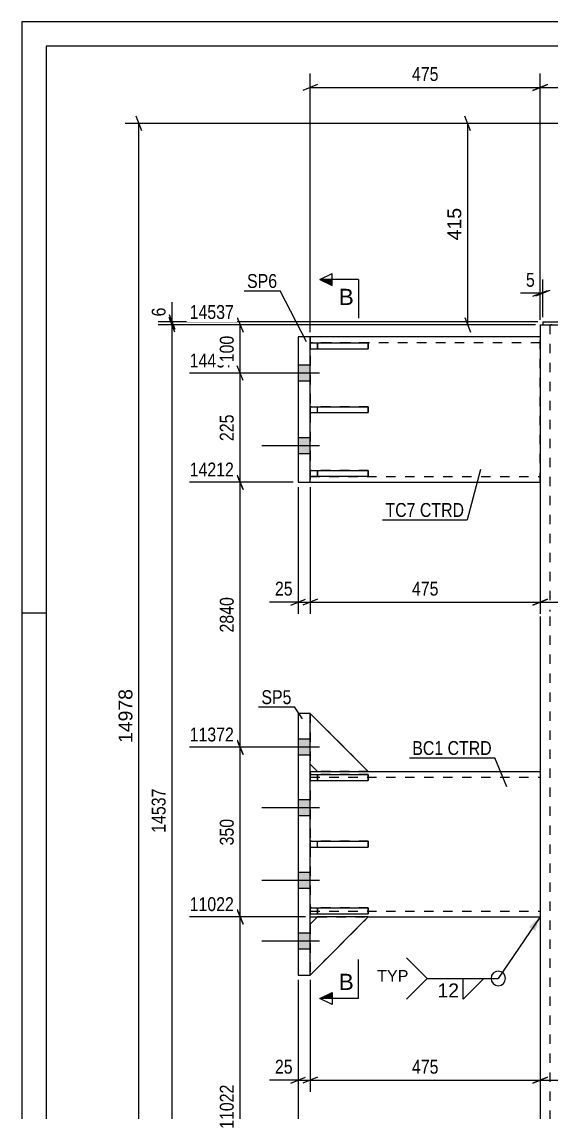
# Model space of a CAD drawing. Header units: millimetres. Extents: x -132 to 462, y -157 to 263.
# Drawn here: x -132.1 to -22.7, y 38 to 263 of the extents above; entities that cross this region are included whole.
import ezdxf

# ---------------------------------------------------------------- set-up
doc = ezdxf.new("R2010")
doc.units = ezdxf.units.MM
doc.linetypes.add('DXK_LINE_DOT2', pattern=[3.9198, 1.9599, -1.9599])
doc.linetypes.add('DXK_LINE_DOT3', pattern=[5.9187, 2.979, -0.9799, 0.9799, -0.9799])
doc.styles.add('Arial', font='ARIAL.TTF', dxfattribs={"height": 0.2})
doc.styles.add('Arial Narrow', font='ARIALN.TTF', dxfattribs={"height": 0.2})

# ---------------------------------------------------------------- blocks, each defined once
blk = doc.blocks.new('Unknown-339278202-1134')
at = {"color": 5, "linetype": 'Continuous'}
for p, q in [((461.95, 263), (-132.05, 263)), ((-132.05, 263), (-132.05, -157)), ((456.95, 258), (-127.05, 258)), ((-127.05, 258), (-127.05, -152)), ((-127.05, 141), (-132.05, 141))]:
    blk.add_line(p, q, dxfattribs=at)
blk = doc.blocks.new('Part-339278202-4215 - 4056')
at = {"color": 2, "linetype": 'Continuous'}
for p, q in [((-24.5, 201.09), (-3.8, 201.09)), ((-24.5, 201.09), (-24.5, 200.49)), ((-24.5, 200.49), (-22.82, 200.49)), ((24.5, 201.09), (3.8, 201.09)), ((24.5, 200.49), (22.82, 200.49)), ((24.5, 201.09), (24.5, 200.49))]:
    blk.add_line(p, q, dxfattribs=at)
at = {"color": 7, "linetype": 'DXK_LINE_DOT2'}
for p, q in [((24.5, 200.49), (-22.82, 200.49)), ((-22.82, 200.49), (22.82, 200.49)), ((-3.8, 201.09), (3.8, 201.09))]:
    blk.add_line(p, q, dxfattribs=at)
blk = doc.blocks.new('Part-339278202-4165 - 4056')
at = {"color": 2, "linetype": 'Continuous'}
for p, q in [((-25, 197.99), (-72.5, 197.99)), ((-72.5, 167.99), (-25, 167.99))]:
    blk.add_line(p, q, dxfattribs=at)
at = {"color": 7, "linetype": 'DXK_LINE_DOT2'}
for p, q in [((-72.5, 197.99), (-72.5, 167.99)), ((-25, 167.99), (-25, 197.99)), ((-25, 196.79), (-72.5, 196.79)), ((-72.5, 169.19), (-25, 169.19))]:
    blk.add_line(p, q, dxfattribs=at)
blk = doc.blocks.new('Part-339278202-4201 - 4056')
at = {"color": 7, "linetype": 'DXK_LINE_DOT2'}
for p, q in [((-71, 78.32), (-72.5, 76.82)), ((-72.5, 66.32), (-60.5, 78.32)), ((-72.5, 76.82), (-72.5, 66.32)), ((-60.5, 78.32), (-71, 78.32))]:
    blk.add_line(p, q, dxfattribs=at)
blk = doc.blocks.new('Part-339278202-4170 - 4056')
at = {"color": 2, "linetype": 'Continuous'}
for p, q in [((-72.5, 108.32), (-71, 108.32)), ((-60.5, 108.32), (-25, 108.32)), ((-72.5, 78.32), (-71, 78.32)), ((-60.5, 78.32), (-25, 78.32))]:
    blk.add_line(p, q, dxfattribs=at)
at = {"color": 7, "linetype": 'DXK_LINE_DOT2'}
for p, q in [((-72.5, 108.32), (-72.5, 78.32)), ((-71, 108.32), (-60.5, 108.32)), ((-25, 108.32), (-25, 78.32)), ((-72.5, 107.12), (-25, 107.12)), ((-72.5, 79.52), (-25, 79.52)), ((-71, 78.32), (-60.5, 78.32))]:
    blk.add_line(p, q, dxfattribs=at)
blk = doc.blocks.new('Part-339278202-4185 - 4056')
at = {"color": 2, "linetype": 'Continuous'}
for p, q in [((-75, 120.32), (-75, 66.32)), ((-72.5, 120.32), (-75, 120.32)), ((-72.5, 66.32), (-72.5, 120.32)), ((-75, 66.32), (-72.5, 66.32))]:
    blk.add_line(p, q, dxfattribs=at)
blk = doc.blocks.new('Part-339278202-4190 - 4056')
at = {"color": 2, "linetype": 'Continuous'}
for p, q in [((-75, 197.99), (-75, 167.99)), ((-72.5, 197.99), (-75, 197.99)), ((-72.5, 167.99), (-72.5, 197.99)), ((-75, 167.99), (-72.5, 167.99))]:
    blk.add_line(p, q, dxfattribs=at)
blk = doc.blocks.new('Part-339278202-4202 - 4056')
at = {"color": 2, "linetype": 'Continuous'}
for p, q in [((-71, 78.32), (-72.5, 76.82)), ((-72.5, 66.32), (-60.5, 78.32)), ((-60.5, 78.32), (-71, 78.32))]:
    blk.add_line(p, q, dxfattribs=at)
at = {"color": 7, "linetype": 'DXK_LINE_DOT2'}
blk.add_line((-72.5, 76.82), (-72.5, 66.32), dxfattribs=at)
blk = doc.blocks.new('Part-339278202-4203 - 4056')
at = {"color": 7, "linetype": 'DXK_LINE_DOT2'}
for p, q in [((-72.5, 109.82), (-72.5, 120.32)), ((-72.5, 120.32), (-60.5, 108.32)), ((-71, 108.32), (-72.5, 109.82)), ((-60.5, 108.32), (-71, 108.32))]:
    blk.add_line(p, q, dxfattribs=at)
blk = doc.blocks.new('Part-339278202-4204 - 4056')
at = {"color": 2, "linetype": 'Continuous'}
for p, q in [((-72.5, 120.32), (-60.5, 108.32)), ((-72.5, 109.82), (-71, 108.32)), ((-71, 108.32), (-60.5, 108.32))]:
    blk.add_line(p, q, dxfattribs=at)
at = {"color": 7, "linetype": 'DXK_LINE_DOT2'}
blk.add_line((-72.5, 120.32), (-72.5, 109.82), dxfattribs=at)
blk = doc.blocks.new('Part-339278202-4205 - 4056')
at = {"color": 2, "linetype": 'Continuous'}
for p, q in [((-72.5, 80.17), (-60.5, 80.17)), ((-72.5, 80.17), (-72.5, 78.97)), ((-72.5, 78.97), (-60.5, 78.97)), ((-60.5, 80.17), (-60.5, 78.97))]:
    blk.add_line(p, q, dxfattribs=at)
at = {"color": 7, "linetype": 'DXK_LINE_DOT2'}
blk.add_line((-71, 78.97), (-71, 80.17), dxfattribs=at)
blk = doc.blocks.new('Part-339278202-4206 - 4056')
at = {"color": 2, "linetype": 'Continuous'}
for p, q in [((-72.5, 93.92), (-60.5, 93.92)), ((-72.5, 93.92), (-72.5, 92.72)), ((-72.5, 92.72), (-60.5, 92.72)), ((-60.5, 93.92), (-60.5, 92.72))]:
    blk.add_line(p, q, dxfattribs=at)
at = {"color": 7, "linetype": 'DXK_LINE_DOT2'}
blk.add_line((-71, 92.72), (-71, 93.92), dxfattribs=at)
blk = doc.blocks.new('Part-339278202-4207 - 4056')
at = {"color": 2, "linetype": 'Continuous'}
for p, q in [((-72.5, 107.67), (-60.5, 107.67)), ((-72.5, 107.67), (-72.5, 106.47)), ((-72.5, 106.47), (-60.5, 106.47)), ((-60.5, 107.67), (-60.5, 106.47))]:
    blk.add_line(p, q, dxfattribs=at)
at = {"color": 7, "linetype": 'DXK_LINE_DOT2'}
blk.add_line((-71, 106.47), (-71, 107.67), dxfattribs=at)
blk = doc.blocks.new('Part-339278202-4208 - 4056')
at = {"color": 7, "linetype": 'DXK_LINE_DOT2'}
for p, q in [((-60.5, 80.17), (-72.5, 80.17)), ((-72.5, 80.17), (-72.5, 78.97)), ((-72.5, 78.97), (-60.5, 78.97)), ((-71, 80.17), (-71, 78.97)), ((-60.5, 78.97), (-60.5, 80.17))]:
    blk.add_line(p, q, dxfattribs=at)
blk = doc.blocks.new('Part-339278202-4209 - 4056')
at = {"color": 7, "linetype": 'DXK_LINE_DOT2'}
for p, q in [((-60.5, 93.92), (-72.5, 93.92)), ((-72.5, 93.92), (-72.5, 92.72)), ((-72.5, 92.72), (-60.5, 92.72)), ((-71, 92.72), (-71, 93.92)), ((-60.5, 92.72), (-60.5, 93.92))]:
    blk.add_line(p, q, dxfattribs=at)
blk = doc.blocks.new('Part-339278202-4210 - 4056')
at = {"color": 7, "linetype": 'DXK_LINE_DOT2'}
for p, q in [((-60.5, 107.67), (-72.5, 107.67)), ((-72.5, 107.67), (-72.5, 106.47)), ((-72.5, 106.47), (-60.5, 106.47)), ((-71, 107.67), (-71, 106.47)), ((-60.5, 106.47), (-60.5, 107.67))]:
    blk.add_line(p, q, dxfattribs=at)
blk = doc.blocks.new('Part-339278202-4226 - 4056')
at = {"color": 2, "linetype": 'Continuous'}
for p, q in [((-72.5, 170.44), (-60.5, 170.44)), ((-72.5, 170.44), (-72.5, 169.24)), ((-72.5, 169.24), (-60.5, 169.24)), ((-60.5, 170.44), (-60.5, 169.24))]:
    blk.add_line(p, q, dxfattribs=at)
at = {"color": 7, "linetype": 'DXK_LINE_DOT2'}
blk.add_line((-71, 169.24), (-71, 170.44), dxfattribs=at)
blk = doc.blocks.new('Part-339278202-4227 - 4056')
at = {"color": 2, "linetype": 'Continuous'}
for p, q in [((-72.5, 183.59), (-60.5, 183.59)), ((-72.5, 183.59), (-72.5, 182.39)), ((-72.5, 182.39), (-60.5, 182.39)), ((-60.5, 183.59), (-60.5, 182.39))]:
    blk.add_line(p, q, dxfattribs=at)
at = {"color": 7, "linetype": 'DXK_LINE_DOT2'}
blk.add_line((-71, 182.39), (-71, 183.59), dxfattribs=at)
blk = doc.blocks.new('Part-339278202-4228 - 4056')
at = {"color": 2, "linetype": 'Continuous'}
for p, q in [((-72.5, 196.74), (-60.5, 196.74)), ((-72.5, 196.74), (-72.5, 195.54)), ((-60.5, 196.74), (-60.5, 195.54)), ((-72.5, 195.54), (-60.5, 195.54))]:
    blk.add_line(p, q, dxfattribs=at)
at = {"color": 7, "linetype": 'DXK_LINE_DOT2'}
blk.add_line((-71, 195.54), (-71, 196.74), dxfattribs=at)
blk = doc.blocks.new('Part-339278202-4229 - 4056')
at = {"color": 7, "linetype": 'DXK_LINE_DOT2'}
for p, q in [((-60.5, 170.44), (-72.5, 170.44)), ((-72.5, 170.44), (-72.5, 169.24)), ((-72.5, 169.24), (-60.5, 169.24)), ((-71, 170.44), (-71, 169.24)), ((-60.5, 169.24), (-60.5, 170.44))]:
    blk.add_line(p, q, dxfattribs=at)
blk = doc.blocks.new('Part-339278202-4230 - 4056')
at = {"color": 7, "linetype": 'DXK_LINE_DOT2'}
for p, q in [((-60.5, 183.59), (-72.5, 183.59)), ((-72.5, 183.59), (-72.5, 182.39)), ((-72.5, 182.39), (-60.5, 182.39)), ((-71, 182.39), (-71, 183.59)), ((-60.5, 182.39), (-60.5, 183.59))]:
    blk.add_line(p, q, dxfattribs=at)
blk = doc.blocks.new('Part-339278202-4231 - 4056')
at = {"color": 7, "linetype": 'DXK_LINE_DOT2'}
for p, q in [((-60.5, 196.74), (-72.5, 196.74)), ((-72.5, 196.74), (-72.5, 195.54)), ((-71, 196.74), (-71, 195.54)), ((-60.5, 195.54), (-60.5, 196.74)), ((-72.5, 195.54), (-60.5, 195.54))]:
    blk.add_line(p, q, dxfattribs=at)
blk = doc.blocks.new('Part-339278202-4243 - 4056')
at = {"linetype": 'Continuous'}
blk.add_hatch(color=2, dxfattribs=at).paths.add_polyline_path([(0, 35.02), (-0.8, 36.42), (0.8, 36.42)])
at = {"color": 7, "linetype": 'DXK_LINE_DOT3'}
for p, q in [((0, 141.32), (0, 210.49)), ((0, 36), (0, 140.32)), ((0, -10), (0, 35))]:
    blk.add_line(p, q, dxfattribs=at)
at = {"color": 2, "linetype": 'Continuous'}
for p, q in [((-25, 200.49), (-25, 141.32)), ((-25, 200.49), (-24.5, 200.49)), ((-22.82, 200.49), (-21, 200.49)), ((-21, 200.49), (22.82, 200.49)), ((25, 200.49), (24.5, 200.49)), ((25, 200.49), (25, 141.32)), ((-25, 140.32), (-25, 36)), ((25, 140.32), (25, 36)), ((0, 35.02), (-0.8, 36.42)), ((-0.8, 36.42), (0.8, 36.42)), ((0.8, 36.42), (0, 35.02)), ((-25, 35), (-25, 15)), ((25, 35), (25, 15))]:
    blk.add_line(p, q, dxfattribs=at)
at = {"color": 7, "linetype": 'DXK_LINE_DOT2'}
for p, q in [((-25, 200.49), (-22.82, 200.49)), ((-24.5, 200.49), (-23.83, 200.49)), ((-23, 200.49), (-23, 141.32)), ((24.5, 200.49), (21, 200.49)), ((23, 200.49), (23, 141.32)), ((-23, 140.32), (-23, 36)), ((23, 140.32), (23, 36)), ((-23, 35), (-23, 0)), ((23, 35), (23, 0)), ((-25, 15), (-25, 0)), ((25, 15), (25, 0)), ((-25, 0), (25, 0))]:
    blk.add_line(p, q, dxfattribs=at)
at = {"color": 2, "linetype": 'Continuous'}
blk.add_circle((0, 35.92), 1, dxfattribs=at)
blk = doc.blocks.new('Bolt-339278202-4246 - 4056')
at = {"linetype": 'Continuous'}
for points in [[(-75, 114.97), (-75, 111.67), (-72.5, 111.67), (-72.5, 114.97)], [(-75, 114.97), (-75, 111.67), (-72.5, 111.67), (-72.5, 114.97)], [(-75, 114.97), (-75, 111.67), (-72.5, 111.67), (-72.5, 114.97)], [(-75, 102.47), (-75, 99.17), (-72.5, 99.17), (-72.5, 102.47)], [(-75, 102.47), (-75, 99.17), (-72.5, 99.17), (-72.5, 102.47)], [(-75, 87.47), (-75, 84.17), (-72.5, 84.17), (-72.5, 87.47)], [(-75, 87.47), (-75, 84.17), (-72.5, 84.17), (-72.5, 87.47)], [(-75, 74.97), (-75, 71.67), (-72.5, 71.67), (-72.5, 74.97)], [(-75, 74.97), (-75, 71.67), (-72.5, 71.67), (-72.5, 74.97)], [(-75, 74.97), (-75, 71.67), (-72.5, 71.67), (-72.5, 74.97)]]:
    blk.add_hatch(color=1, dxfattribs=at).paths.add_polyline_path(points)
at = {"color": 1, "linetype": 'Continuous'}
for p, q in [((-72.5, 114.97), (-75, 114.97)), ((-72.5, 114.97), (-75, 114.97)), ((-72.5, 114.97), (-75, 114.97)), ((-70.6, 113.32), (-82.5, 113.32)), ((-70.6, 113.32), (-82.5, 113.32)), ((-70.6, 113.32), (-82.5, 113.32)), ((-72.5, 111.67), (-75, 111.67)), ((-72.5, 111.67), (-75, 111.67)), ((-72.5, 111.67), (-75, 111.67)), ((-72.5, 102.47), (-75, 102.47)), ((-72.5, 102.47), (-75, 102.47)), ((-70.6, 100.82), (-82.5, 100.82)), ((-70.6, 100.82), (-82.5, 100.82)), ((-72.5, 99.17), (-75, 99.17)), ((-72.5, 99.17), (-75, 99.17)), ((-70.6, 85.82), (-82.5, 85.82)), ((-70.6, 85.82), (-82.5, 85.82)), ((-72.5, 87.47), (-75, 87.47)), ((-72.5, 87.47), (-75, 87.47)), ((-72.5, 84.17), (-75, 84.17)), ((-72.5, 84.17), (-75, 84.17)), ((-72.5, 74.97), (-75, 74.97)), ((-72.5, 74.97), (-75, 74.97)), ((-72.5, 74.97), (-75, 74.97)), ((-70.6, 73.32), (-82.5, 73.32)), ((-70.6, 73.32), (-82.5, 73.32)), ((-70.6, 73.32), (-82.5, 73.32)), ((-72.5, 71.67), (-75, 71.67)), ((-72.5, 71.67), (-75, 71.67)), ((-72.5, 71.67), (-75, 71.67))]:
    blk.add_line(p, q, dxfattribs=at)
blk = doc.blocks.new('Bolt-339278202-4247 - 4056')
at = {"linetype": 'Continuous'}
for points in [[(-75, 192.14), (-75, 188.84), (-72.5, 188.84), (-72.5, 192.14)], [(-75, 192.14), (-75, 188.84), (-72.5, 188.84), (-72.5, 192.14)], [(-75, 177.14), (-75, 173.84), (-72.5, 173.84), (-72.5, 177.14)], [(-75, 177.14), (-75, 173.84), (-72.5, 173.84), (-72.5, 177.14)]]:
    blk.add_hatch(color=1, dxfattribs=at).paths.add_polyline_path(points)
at = {"color": 1, "linetype": 'Continuous'}
for p, q in [((-72.5, 192.14), (-75, 192.14)), ((-72.5, 192.14), (-75, 192.14)), ((-70.6, 190.49), (-82.5, 190.49)), ((-70.6, 190.49), (-82.5, 190.49)), ((-72.5, 188.84), (-75, 188.84)), ((-72.5, 188.84), (-75, 188.84)), ((-70.6, 175.49), (-82.5, 175.49)), ((-70.6, 175.49), (-82.5, 175.49)), ((-72.5, 177.14), (-75, 177.14)), ((-72.5, 177.14), (-75, 177.14)), ((-72.5, 173.84), (-75, 173.84)), ((-72.5, 173.84), (-75, 173.84))]:
    blk.add_line(p, q, dxfattribs=at)
blk = doc.blocks.new('StraightDimension-339278202-13667 - 4056')
at = {"color": 7, "linetype": 'Continuous'}
for p, q in [((-25, 166.99), (-25, 140.87)), ((25, 166.99), (25, 140.87)), ((-23.5, 143.87), (-26.5, 142.67)), ((-25, 143.27), (25, 143.27)), ((23.5, 142.67), (26.5, 143.87))]:
    blk.add_line(p, q, dxfattribs=at)
at = {"color": 0}
blk.add_wipeout([(3.34, 144.02), (3.34, 148.22), (-3.34, 148.22), (-3.34, 144.02)], dxfattribs=at)
at = {"color": 3, "style": 'Arial Narrow'}
blk.add_text('500', height=2.863, dxfattribs=at).set_placement((-2.74, 144.62))
blk = doc.blocks.new('StraightDimension-339278202-13839 - 4056')
at = {"color": 7, "linetype": 'Continuous'}
for p, q in [((-86.35, 166.49), (-87.55, 169.49)), ((-76, 167.99), (-97.39, 167.99)), ((-86.95, 113.32), (-86.95, 167.99)), ((-87.55, 114.82), (-86.35, 111.82)), ((-81, 113.32), (-97.39, 113.32))]:
    blk.add_line(p, q, dxfattribs=at)
at = {"color": 0, "linetype": 'Continuous'}
blk.add_wipeout([(-87.65, 168.59), (-87.65, 172.79), (-97.99, 172.79), (-97.99, 168.59)], dxfattribs=at)
at = {"color": 0}
blk.add_wipeout([(-87.7, 144.91), (-91.9, 144.91), (-91.9, 136.4), (-87.7, 136.4)], dxfattribs=at)
at = {"color": 3, "linetype": 'Continuous', "style": 'Arial Narrow'}
blk.add_text('14212', height=2.863, dxfattribs=at).set_placement((-97.39, 169.19))
at = {"color": 3, "style": 'Arial Narrow'}
blk.add_text('2840', height=2.863, rotation=90.0002, dxfattribs=at).set_placement((-88.3, 137))
blk = doc.blocks.new('StraightDimension-339278202-13840 - 4056')
at = {"color": 7, "linetype": 'Continuous'}
for p, q in [((-86.35, 111.82), (-87.55, 114.82)), ((-81, 113.32), (-97.39, 113.32)), ((-86.95, 78.32), (-86.95, 113.32)), ((-87.55, 79.82), (-86.35, 76.82)), ((-73.5, 78.32), (-97.39, 78.32))]:
    blk.add_line(p, q, dxfattribs=at)
at = {"color": 0, "linetype": 'Continuous'}
blk.add_wipeout([(-87.65, 113.92), (-87.65, 118.12), (-97.99, 118.12), (-97.99, 113.92)], dxfattribs=at)
at = {"color": 0}
blk.add_wipeout([(-87.7, 99.16), (-91.9, 99.16), (-91.9, 92.47), (-87.7, 92.47)], dxfattribs=at)
at = {"color": 3, "linetype": 'Continuous', "style": 'Arial Narrow'}
blk.add_text('11372', height=2.863, dxfattribs=at).set_placement((-97.39, 114.52))
at = {"color": 3, "style": 'Arial Narrow'}
blk.add_text('350', height=2.863, rotation=90.0002, dxfattribs=at).set_placement((-88.3, 93.07))
blk = doc.blocks.new('StraightDimension-339278202-13838 - 4056')
at = {"color": 7, "linetype": 'Continuous'}
for p, q in [((-86.35, 188.99), (-87.55, 191.99)), ((-81, 190.49), (-97.39, 190.49)), ((-86.95, 167.99), (-86.95, 190.49)), ((-87.55, 169.49), (-86.35, 166.49)), ((-76, 167.99), (-97.39, 167.99))]:
    blk.add_line(p, q, dxfattribs=at)
at = {"color": 0, "linetype": 'Continuous'}
blk.add_wipeout([(-87.65, 191.09), (-87.65, 195.29), (-97.99, 195.29), (-97.99, 191.09)], dxfattribs=at)
at = {"color": 0}
blk.add_wipeout([(-87.7, 182.58), (-91.9, 182.58), (-91.9, 175.9), (-87.7, 175.9)], dxfattribs=at)
at = {"color": 3, "linetype": 'Continuous', "style": 'Arial Narrow'}
blk.add_text('14437', height=2.863, dxfattribs=at).set_placement((-97.39, 191.69))
at = {"color": 3, "style": 'Arial Narrow'}
blk.add_text('225', height=2.863, rotation=90.0002, dxfattribs=at).set_placement((-88.3, 176.5))
blk = doc.blocks.new('StraightDimension-339278202-4389 - 4056')
at = {"color": 7, "linetype": 'Continuous'}
for p, q in [((-25, 201.49), (-25, 209.84)), ((-24.5, 202.09), (-24.5, 209.84)), ((-26.5, 206.39), (-23.5, 207.59)), ((-23, 207.59), (-26, 206.39)), ((-25, 206.99), (-24.5, 206.99))]:
    blk.add_line(p, q, dxfattribs=at)
at = {"color": 0}
blk.add_wipeout([(-25.52, 207.74), (-25.52, 211.94), (-28.55, 211.94), (-28.55, 207.74)], dxfattribs=at)
at = {"color": 7, "linetype": 'Continuous'}
blk.add_line((-25, 206.99), (-29.08, 206.99), dxfattribs=at)
blk.add_line((-25, 206.99), (-29.08, 206.99), dxfattribs=at)
at = {"color": 3, "style": 'Arial Narrow'}
blk.add_text('5', height=2.86, dxfattribs=at).set_placement((-27.95, 208.34))
blk = doc.blocks.new('StraightDimension-339278202-4265 - 4056')
at = {"color": 7, "linetype": 'Continuous'}
for p, q in [((-75, 65.32), (-75, -27.13)), ((75, 65.32), (75, -27.13)), ((-73.5, -24.13), (-76.5, -25.33)), ((-75, -24.73), (75, -24.73)), ((73.5, -25.33), (76.5, -24.13))]:
    blk.add_line(p, q, dxfattribs=at)
at = {"color": 0}
blk.add_wipeout([(4.26, -23.98), (4.26, -19.78), (-4.26, -19.78), (-4.26, -23.98)], dxfattribs=at)
at = {"color": 3, "style": 'Arial Narrow'}
blk.add_text('1500', height=2.863, dxfattribs=at).set_placement((-3.66, -23.38))
blk = doc.blocks.new('StraightDimension-339278202-4314 - 4056')
at = {"color": 7, "linetype": 'Continuous'}
for p, q in [((-75, 65.32), (-75, 42.23)), ((-72.5, 65.32), (-72.5, 42.23)), ((-76.5, 44.03), (-73.5, 45.23)), ((-71, 45.23), (-74, 44.03)), ((-75, 44.63), (-72.5, 44.63))]:
    blk.add_line(p, q, dxfattribs=at)
at = {"color": 0}
blk.add_wipeout([(-75.52, 45.38), (-75.52, 49.58), (-80.38, 49.58), (-80.38, 45.38)], dxfattribs=at)
at = {"color": 7, "linetype": 'Continuous'}
blk.add_line((-75, 44.63), (-80.91, 44.63), dxfattribs=at)
blk.add_line((-75, 44.63), (-80.91, 44.63), dxfattribs=at)
at = {"color": 3, "style": 'Arial Narrow'}
blk.add_text('25', height=2.863, dxfattribs=at).set_placement((-79.78, 45.98))
blk = doc.blocks.new('StraightDimension-339278202-4346 - 4056')
at = {"color": 7, "linetype": 'Continuous'}
for p, q in [((-25, 77.32), (-25, 42.23)), ((-72.5, 65.32), (-72.5, 42.23)), ((-71, 45.23), (-74, 44.03)), ((-26.5, 44.03), (-23.5, 45.23)), ((-72.5, 44.63), (-25, 44.63))]:
    blk.add_line(p, q, dxfattribs=at)
at = {"color": 0}
blk.add_wipeout([(-45.41, 45.38), (-45.41, 49.58), (-52.09, 49.58), (-52.09, 45.38)], dxfattribs=at)
at = {"color": 3, "style": 'Arial Narrow'}
blk.add_text('475', height=2.863, dxfattribs=at).set_placement((-51.49, 45.98))
blk = doc.blocks.new('StraightDimension-339278202-4378 - 4056')
at = {"color": 7, "linetype": 'Continuous'}
for p, q in [((-25, 77.32), (-25, 42.23)), ((25, 77.32), (25, 42.23)), ((-23.5, 45.23), (-26.5, 44.03)), ((23.5, 44.03), (26.5, 45.23)), ((-25, 44.63), (25, 44.63))]:
    blk.add_line(p, q, dxfattribs=at)
at = {"color": 0}
blk.add_wipeout([(3.34, 45.38), (3.34, 49.58), (-3.34, 49.58), (-3.34, 45.38)], dxfattribs=at)
at = {"color": 3, "style": 'Arial Narrow'}
blk.add_text('500', height=2.863, dxfattribs=at).set_placement((-2.74, 45.98))
blk = doc.blocks.new('StraightDimension-339278202-5734 - 4056')
at = {"color": 7, "linetype": 'Continuous'}
for p, q in [((-25, 201.49), (-25, 252.3)), ((0, 202.09), (0, 252.3)), ((-23.5, 250.05), (-26.5, 248.85)), ((-1.5, 248.85), (1.5, 250.05)), ((-25, 249.45), (0, 249.45))]:
    blk.add_line(p, q, dxfattribs=at)
at = {"color": 0}
blk.add_wipeout([(-9.16, 250.2), (-9.16, 254.4), (-15.84, 254.4), (-15.84, 250.2)], dxfattribs=at)
at = {"color": 3, "style": 'Arial Narrow'}
blk.add_text('250', height=2.863, dxfattribs=at).set_placement((-15.24, 250.8))
blk = doc.blocks.new('StraightDimension-339278202-5735 - 4056')
at = {"color": 7, "linetype": 'Continuous'}
for p, q in [((-72.5, 198.99), (-72.5, 252.3)), ((-25, 201.49), (-25, 252.3)), ((-71, 250.05), (-74, 248.85)), ((-26.5, 248.85), (-23.5, 250.05)), ((-72.5, 249.45), (-25, 249.45))]:
    blk.add_line(p, q, dxfattribs=at)
at = {"color": 0}
blk.add_wipeout([(-45.41, 250.2), (-45.41, 254.4), (-52.09, 254.4), (-52.09, 250.2)], dxfattribs=at)
at = {"color": 3, "style": 'Arial Narrow'}
blk.add_text('475', height=2.863, dxfattribs=at).set_placement((-51.49, 250.8))
blk = doc.blocks.new('StraightDimension-339278202-8610 - 4056')
at = {"color": 7, "linetype": 'Continuous'}
for p, q in [((-107.26, 240.52), (-108.46, 243.52)), ((-6, 242.02), (-110.71, 242.02)), ((-107.86, -2.5), (-107.86, 242.02))]:
    blk.add_line(p, q, dxfattribs=at)
at = {"color": 0}
blk.add_wipeout([(-108.61, 125.92), (-112.81, 125.92), (-112.81, 113.6), (-108.61, 113.6)], dxfattribs=at)
at = {"color": 3, "style": 'Arial'}
blk.add_text('14978', height=2.865, rotation=90.0002, dxfattribs=at).set_placement((-109.21, 114.2))
blk = doc.blocks.new('StraightDimension-339278202-10032 - 4056')
at = {"color": 7, "linetype": 'Continuous'}
for p, q in [((-39.37, 240.52), (-40.57, 243.52)), ((-4.8, 242.02), (-42.82, 242.02)), ((-39.97, 200.49), (-39.97, 242.02)), ((-26, 200.49), (-42.82, 200.49)), ((-40.57, 201.99), (-39.37, 198.99))]:
    blk.add_line(p, q, dxfattribs=at)
at = {"color": 0}
blk.add_wipeout([(-40.72, 225.19), (-44.92, 225.19), (-44.92, 217.32), (-40.72, 217.32)], dxfattribs=at)
at = {"color": 3, "style": 'Arial'}
blk.add_text('415', height=2.865, rotation=90.0002, dxfattribs=at).set_placement((-41.32, 217.92))
blk = doc.blocks.new('StraightDimension-339278202-13668 - 4056')
at = {"color": 7, "linetype": 'Continuous'}
for p, q in [((-72.5, 166.99), (-72.5, 140.87)), ((-25, 166.99), (-25, 140.87)), ((-71, 143.87), (-74, 142.67)), ((-72.5, 143.27), (-25, 143.27)), ((-26.5, 142.67), (-23.5, 143.87))]:
    blk.add_line(p, q, dxfattribs=at)
at = {"color": 0}
blk.add_wipeout([(-45.41, 144.02), (-45.41, 148.22), (-52.09, 148.22), (-52.09, 144.02)], dxfattribs=at)
at = {"color": 3, "style": 'Arial Narrow'}
blk.add_text('475', height=2.863, dxfattribs=at).set_placement((-51.49, 144.62))
blk = doc.blocks.new('StraightDimension-339278202-13669 - 4056')
at = {"color": 7, "linetype": 'Continuous'}
for p, q in [((-75, 166.99), (-75, 140.87)), ((-72.5, 166.99), (-72.5, 140.87)), ((-76.5, 142.67), (-73.5, 143.87)), ((-75, 143.27), (-72.5, 143.27)), ((-71, 143.87), (-74, 142.67))]:
    blk.add_line(p, q, dxfattribs=at)
at = {"color": 0}
blk.add_wipeout([(-75.52, 144.02), (-75.52, 148.22), (-80.38, 148.22), (-80.38, 144.02)], dxfattribs=at)
at = {"color": 7, "linetype": 'Continuous'}
blk.add_line((-75, 143.27), (-80.91, 143.27), dxfattribs=at)
blk.add_line((-75, 143.27), (-80.91, 143.27), dxfattribs=at)
at = {"color": 3, "style": 'Arial Narrow'}
blk.add_text('25', height=2.863, dxfattribs=at).set_placement((-79.78, 144.62))
blk = doc.blocks.new('StraightDimension-339278202-13727 - 4056')
at = {"color": 7, "linetype": 'Continuous'}
for p, q in [((-101.62, 202.59), (-100.42, 199.59)), ((-25.5, 201.09), (-103.87, 201.09)), ((-26, 200.49), (-103.87, 200.49)), ((-100.42, 198.99), (-101.62, 201.99)), ((-101.02, 200.49), (-101.02, 201.09))]:
    blk.add_line(p, q, dxfattribs=at)
at = {"color": 0}
blk.add_wipeout([(-101.77, 204.64), (-105.97, 204.64), (-105.97, 201.61), (-101.77, 201.61)], dxfattribs=at)
at = {"color": 7, "linetype": 'Continuous'}
blk.add_line((-101.02, 201.09), (-101.02, 205.17), dxfattribs=at)
blk.add_line((-101.02, 201.09), (-101.02, 205.17), dxfattribs=at)
at = {"color": 3, "style": 'Arial Narrow'}
blk.add_text('6', height=2.86, rotation=90.0002, dxfattribs=at).set_placement((-102.37, 202.21))
blk = doc.blocks.new('StraightDimension-339278202-13728 - 4056')
at = {"color": 7, "linetype": 'Continuous'}
for p, q in [((-26, 200.49), (-103.87, 200.49)), ((-100.42, 198.99), (-101.62, 201.99)), ((-101.02, 0), (-101.02, 200.49)), ((-41, 0), (-103.87, 0)), ((-101.62, 1.5), (-100.42, -1.5))]:
    blk.add_line(p, q, dxfattribs=at)
at = {"color": 0}
blk.add_wipeout([(-101.77, 105.41), (-105.97, 105.41), (-105.97, 95.07), (-101.77, 95.07)], dxfattribs=at)
at = {"color": 3, "style": 'Arial Narrow'}
blk.add_text('14537', height=2.863, rotation=90.0002, dxfattribs=at).set_placement((-102.37, 95.67))
blk = doc.blocks.new('StraightDimension-339278202-13837 - 4056')
at = {"color": 7, "linetype": 'Continuous'}
for p, q in [((-26, 200.49), (-97.39, 200.49)), ((-87.55, 201.99), (-86.35, 198.99)), ((-86.95, 190.49), (-86.95, 200.49)), ((-86.35, 188.99), (-87.55, 191.99)), ((-81, 190.49), (-97.39, 190.49))]:
    blk.add_line(p, q, dxfattribs=at)
at = {"color": 0, "linetype": 'Continuous'}
blk.add_wipeout([(-87.65, 201.09), (-87.65, 205.29), (-97.99, 205.29), (-97.99, 201.09)], dxfattribs=at)
at = {"color": 0}
blk.add_wipeout([(-87.7, 198.83), (-91.9, 198.83), (-91.9, 192.15), (-87.7, 192.15)], dxfattribs=at)
at = {"color": 3, "linetype": 'Continuous', "style": 'Arial Narrow'}
blk.add_text('14537', height=2.863, dxfattribs=at).set_placement((-97.39, 201.69))
at = {"color": 3, "style": 'Arial Narrow'}
blk.add_text('100', height=2.863, rotation=90.0002, dxfattribs=at).set_placement((-88.3, 192.75))
blk = doc.blocks.new('StraightDimension-339278202-13841 - 4056')
at = {"color": 7, "linetype": 'Continuous'}
for p, q in [((-86.35, 76.82), (-87.55, 79.82)), ((-73.5, 78.32), (-97.39, 78.32)), ((-86.95, 0), (-86.95, 78.32)), ((-41, 0), (-90.08, 0)), ((-87.55, 1.5), (-86.35, -1.5))]:
    blk.add_line(p, q, dxfattribs=at)
at = {"color": 0, "linetype": 'Continuous'}
for points in [[(-87.65, 78.92), (-87.65, 83.12), (-97.99, 83.12), (-97.99, 78.92)], [(-87.65, 0.6), (-87.65, 4.8), (-90.68, 4.8), (-90.68, 0.6)]]:
    blk.add_wipeout(points, dxfattribs=at)
at = {"color": 0}
blk.add_wipeout([(-87.7, 44.33), (-91.9, 44.33), (-91.9, 33.99), (-87.7, 33.99)], dxfattribs=at)
at = {"color": 3, "linetype": 'Continuous', "style": 'Arial Narrow'}
for s, height, p in [('11022', 2.863, (-97.39, 79.52)), ('0', 2.86, (-90.08, 1.2))]:
    blk.add_text(s, height=height, dxfattribs=at).set_placement(p)
at = {"color": 3, "style": 'Arial Narrow'}
blk.add_text('11022', height=2.863, rotation=90.0002, dxfattribs=at).set_placement((-88.3, 34.59))
blk = doc.blocks.new('Mark-339278202-4161 - 4056')
at = {"color": 0}
blk.add_wipeout([(-50.75, 160.85), (-50.75, 163.85), (-56.96, 163.85), (-56.96, 160.85)], dxfattribs=at)
blk.add_wipeout([(-50.75, 160.85), (-50.75, 163.85), (-56.96, 163.85), (-56.96, 160.85)], dxfattribs=at)
blk.add_wipeout([(-40.72, 160.85), (-40.72, 163.85), (-49.85, 163.85), (-49.85, 160.85)], dxfattribs=at)
blk.add_wipeout([(-40.72, 160.85), (-40.72, 163.85), (-49.85, 163.85), (-49.85, 160.85)], dxfattribs=at)
at = {"color": 30, "linetype": 'Continuous'}
for p in [(-37.35, 170.63), (-57.56, 160.25)]:
    blk.add_line(p, (-40.12, 160.25), dxfattribs=at)
at = {"color": 3, "style": 'Arial Narrow'}
for s, p in [('TC7', (-56.96, 160.85)), ('CTRD', (-49.85, 160.85))]:
    blk.add_text(s, height=2.863, dxfattribs=at).set_placement(p)
blk = doc.blocks.new('Mark-339278202-4166 - 4056')
at = {"color": 0}
blk.add_wipeout([(-45.04, 111.73), (-45.04, 114.73), (-51.43, 114.73), (-51.43, 111.73)], dxfattribs=at)
blk.add_wipeout([(-45.04, 111.73), (-45.04, 114.73), (-51.43, 114.73), (-51.43, 111.73)], dxfattribs=at)
blk.add_wipeout([(-35.01, 111.73), (-35.01, 114.73), (-44.14, 114.73), (-44.14, 111.73)], dxfattribs=at)
blk.add_wipeout([(-35.01, 111.73), (-35.01, 114.73), (-44.14, 114.73), (-44.14, 111.73)], dxfattribs=at)
at = {"color": 30, "linetype": 'Continuous'}
for p in [(-52.03, 111.13), (-31.92, 105.16)]:
    blk.add_line(p, (-34.41, 111.13), dxfattribs=at)
at = {"color": 3, "style": 'Arial Narrow'}
for s, p in [('BC1', (-51.43, 111.73)), ('CTRD', (-44.14, 111.73))]:
    blk.add_text(s, height=2.863, dxfattribs=at).set_placement(p)
blk = doc.blocks.new('Mark-339278202-4181 - 4056')
at = {"color": 0}
blk.add_wipeout([(-76.37, 122.23), (-76.37, 125.23), (-82.58, 125.23), (-82.58, 122.23)], dxfattribs=at)
blk.add_wipeout([(-76.37, 122.23), (-76.37, 125.23), (-82.58, 125.23), (-82.58, 122.23)], dxfattribs=at)
at = {"color": 30, "linetype": 'Continuous'}
for p in [(-83.18, 121.63), (-74.11, 119.22)]:
    blk.add_line(p, (-75.77, 121.63), dxfattribs=at)
at = {"color": 3, "style": 'Arial Narrow'}
blk.add_text('SP5', height=2.863, dxfattribs=at).set_placement((-82.58, 122.23))
blk = doc.blocks.new('Mark-339278202-4186 - 4056')
at = {"color": 0}
blk.add_wipeout([(-79.33, 208.09), (-79.33, 211.09), (-85.54, 211.09), (-85.54, 208.09)], dxfattribs=at)
blk.add_wipeout([(-79.33, 208.09), (-79.33, 211.09), (-85.54, 211.09), (-85.54, 208.09)], dxfattribs=at)
at = {"color": 30, "linetype": 'Continuous'}
for p in [(-86.14, 207.49), (-73.26, 197)]:
    blk.add_line(p, (-78.73, 207.49), dxfattribs=at)
at = {"color": 3, "style": 'Arial Narrow'}
blk.add_text('SP6', height=2.863, dxfattribs=at).set_placement((-85.54, 208.09))
blk = doc.blocks.new('SectionMark-339278202-4571 - 4056')
at = {"linetype": 'Continuous'}
for points in [[(-68, 209.82), (-68, 208.57), (-70.5, 209.82)], [(-68, 62.75), (-68, 61.5), (-70.5, 61.5)]]:
    blk.add_hatch(color=6, dxfattribs=at).paths.add_polyline_path(points)
at = {"color": 6, "linetype": 'Continuous'}
for p, q in [((-70.5, 209.82), (-68, 211.07)), ((-62.5, 209.82), (-70.5, 209.82)), ((-70.5, 209.82), (-68, 208.57)), ((-68, 208.57), (-68, 211.07)), ((-70.5, 61.5), (-68, 62.75)), ((-62.5, 61.5), (-70.5, 61.5)), ((-68, 60.25), (-70.5, 61.5)), ((-68, 62.75), (-68, 60.25))]:
    blk.add_line(p, q, dxfattribs=at)
at = {"color": 0, "linetype": 'Continuous'}
for points in [[(-63.5, 204.57), (-63.5, 208.07), (-66.61, 208.07), (-66.61, 204.57)], [(-63.5, 63.25), (-63.5, 66.75), (-66.61, 66.75), (-66.61, 63.25)]]:
    blk.add_wipeout(points, dxfattribs=at)
at = {"color": 6, "linetype": 'Continuous'}
for p, q in [((-62.5, 209.82), (-62.5, 201.82)), ((-62.5, 61.5), (-62.5, 69.5))]:
    blk.add_line(p, q, dxfattribs=at)
at = {"color": 3, "linetype": 'Continuous', "style": 'Arial'}
for p in [(-66.61, 204.57), (-66.61, 63.25)]:
    blk.add_text('B', height=3.34, dxfattribs=at).set_placement(p)
blk = doc.blocks.new('WeldMark-339278202-4573 - 4056')
at = {"linetype": 'Continuous'}
blk.add_hatch(color=30, dxfattribs=at).paths.add_polyline_path([(-27.31, 76.26), (-25, 78.32), (-26.07, 75.42)])
at = {"color": 30, "linetype": 'Continuous'}
blk.add_line((-25, 78.32), (-33.67, 65.62), dxfattribs=at)
at = {"color": 3, "linetype": 'Continuous'}
for q in [(-52.6, 69.9), (-52.6, 61.33)]:
    blk.add_line((-48.32, 65.62), q, dxfattribs=at)
for start, end in [(90, 270), (270, 90)]:
    blk.add_arc((-33.67, 65.62), 1.5, start, end, dxfattribs=at)
at = {"color": 0}
blk.add_wipeout([(-41.57, 61.52), (-41.57, 64.92), (-46.42, 64.92), (-46.42, 61.52)], dxfattribs=at)
at = {"color": 30, "linetype": 'Continuous'}
blk.add_line((-48.32, 65.62), (-33.67, 65.62), dxfattribs=at)
at = {"color": 3, "linetype": 'Continuous'}
for p, q in [((-40.91, 65.62), (-36.63, 65.62)), ((-36.63, 65.62), (-40.91, 61.33)), ((-40.91, 61.33), (-40.91, 65.62))]:
    blk.add_line(p, q, dxfattribs=at)
at = {"color": 3, "style": 'Arial'}
blk.add_text('12', height=2.865, dxfattribs=at).set_placement((-46.22, 61.72))
at = {"color": 0, "linetype": 'Continuous'}
blk.add_wipeout([(-52.22, 64.97), (-52.22, 67.47), (-58.7, 67.47), (-58.7, 64.97)], dxfattribs=at)
blk.add_wipeout([(-52.22, 64.97), (-52.22, 67.47), (-58.7, 67.47), (-58.7, 64.97)], dxfattribs=at)
at = {"color": 3, "linetype": 'Continuous', "style": 'Arial'}
blk.add_text('TYP', height=2.388, dxfattribs=at).set_placement((-58.7, 64.97))

msp = doc.modelspace()

# ---------------------------------------------------------------- block references
for name in ['Unknown-339278202-1134', 'Part-339278202-4243 - 4056', 'Part-339278202-4215 - 4056', 'Part-339278202-4190 - 4056', 'Part-339278202-4165 - 4056', 'Part-339278202-4228 - 4056', 'Part-339278202-4231 - 4056', 'Bolt-339278202-4247 - 4056', 'Part-339278202-4227 - 4056', 'Part-339278202-4230 - 4056', 'Part-339278202-4226 - 4056', 'Part-339278202-4229 - 4056', 'Part-339278202-4185 - 4056', 'Part-339278202-4203 - 4056', 'Part-339278202-4204 - 4056', 'Bolt-339278202-4246 - 4056', 'Part-339278202-4170 - 4056', 'Part-339278202-4207 - 4056', 'Part-339278202-4210 - 4056', 'Part-339278202-4206 - 4056', 'Part-339278202-4209 - 4056', 'Part-339278202-4205 - 4056', 'Part-339278202-4208 - 4056', 'Part-339278202-4201 - 4056', 'Part-339278202-4202 - 4056']:
    msp.add_blockref(name, (0, 0))

# ---------------------------------------------------------------- next in the draw order: block references
for name in ['StraightDimension-339278202-4389 - 4056', 'StraightDimension-339278202-13839 - 4056', 'StraightDimension-339278202-13667 - 4056', 'StraightDimension-339278202-4265 - 4056']:
    msp.add_blockref(name, (0, 0))

# ---------------------------------------------------------------- next in the draw order: block references
for name in ['StraightDimension-339278202-5734 - 4056', 'StraightDimension-339278202-13838 - 4056', 'StraightDimension-339278202-13840 - 4056', 'StraightDimension-339278202-4314 - 4056']:
    msp.add_blockref(name, (0, 0))

# ---------------------------------------------------------------- next in the draw order: block references
for name in ['StraightDimension-339278202-5735 - 4056', 'StraightDimension-339278202-4346 - 4056']:
    msp.add_blockref(name, (0, 0))

# ---------------------------------------------------------------- next in the draw order: block references
msp.add_blockref('StraightDimension-339278202-4378 - 4056', (0, 0))

# ---------------------------------------------------------------- next in the draw order: block references
msp.add_blockref('StraightDimension-339278202-8610 - 4056', (0, 0))

# ---------------------------------------------------------------- next in the draw order: block references
for name in ['StraightDimension-339278202-10032 - 4056', 'StraightDimension-339278202-13668 - 4056']:
    msp.add_blockref(name, (0, 0))

# ---------------------------------------------------------------- next in the draw order: block references
for name in ['StraightDimension-339278202-13727 - 4056', 'StraightDimension-339278202-13669 - 4056']:
    msp.add_blockref(name, (0, 0))

# ---------------------------------------------------------------- next in the draw order: block references
msp.add_blockref('StraightDimension-339278202-13728 - 4056', (0, 0))

# ---------------------------------------------------------------- next in the draw order: block references
for name in ['StraightDimension-339278202-13837 - 4056', 'Mark-339278202-4161 - 4056', 'Mark-339278202-4181 - 4056', 'Mark-339278202-4166 - 4056', 'StraightDimension-339278202-13841 - 4056']:
    msp.add_blockref(name, (0, 0))

# ---------------------------------------------------------------- next in the draw order: block references
for name in ['Mark-339278202-4186 - 4056', 'SectionMark-339278202-4571 - 4056', 'WeldMark-339278202-4573 - 4056']:
    msp.add_blockref(name, (0, 0))

doc.saveas('drawing.dxf')
